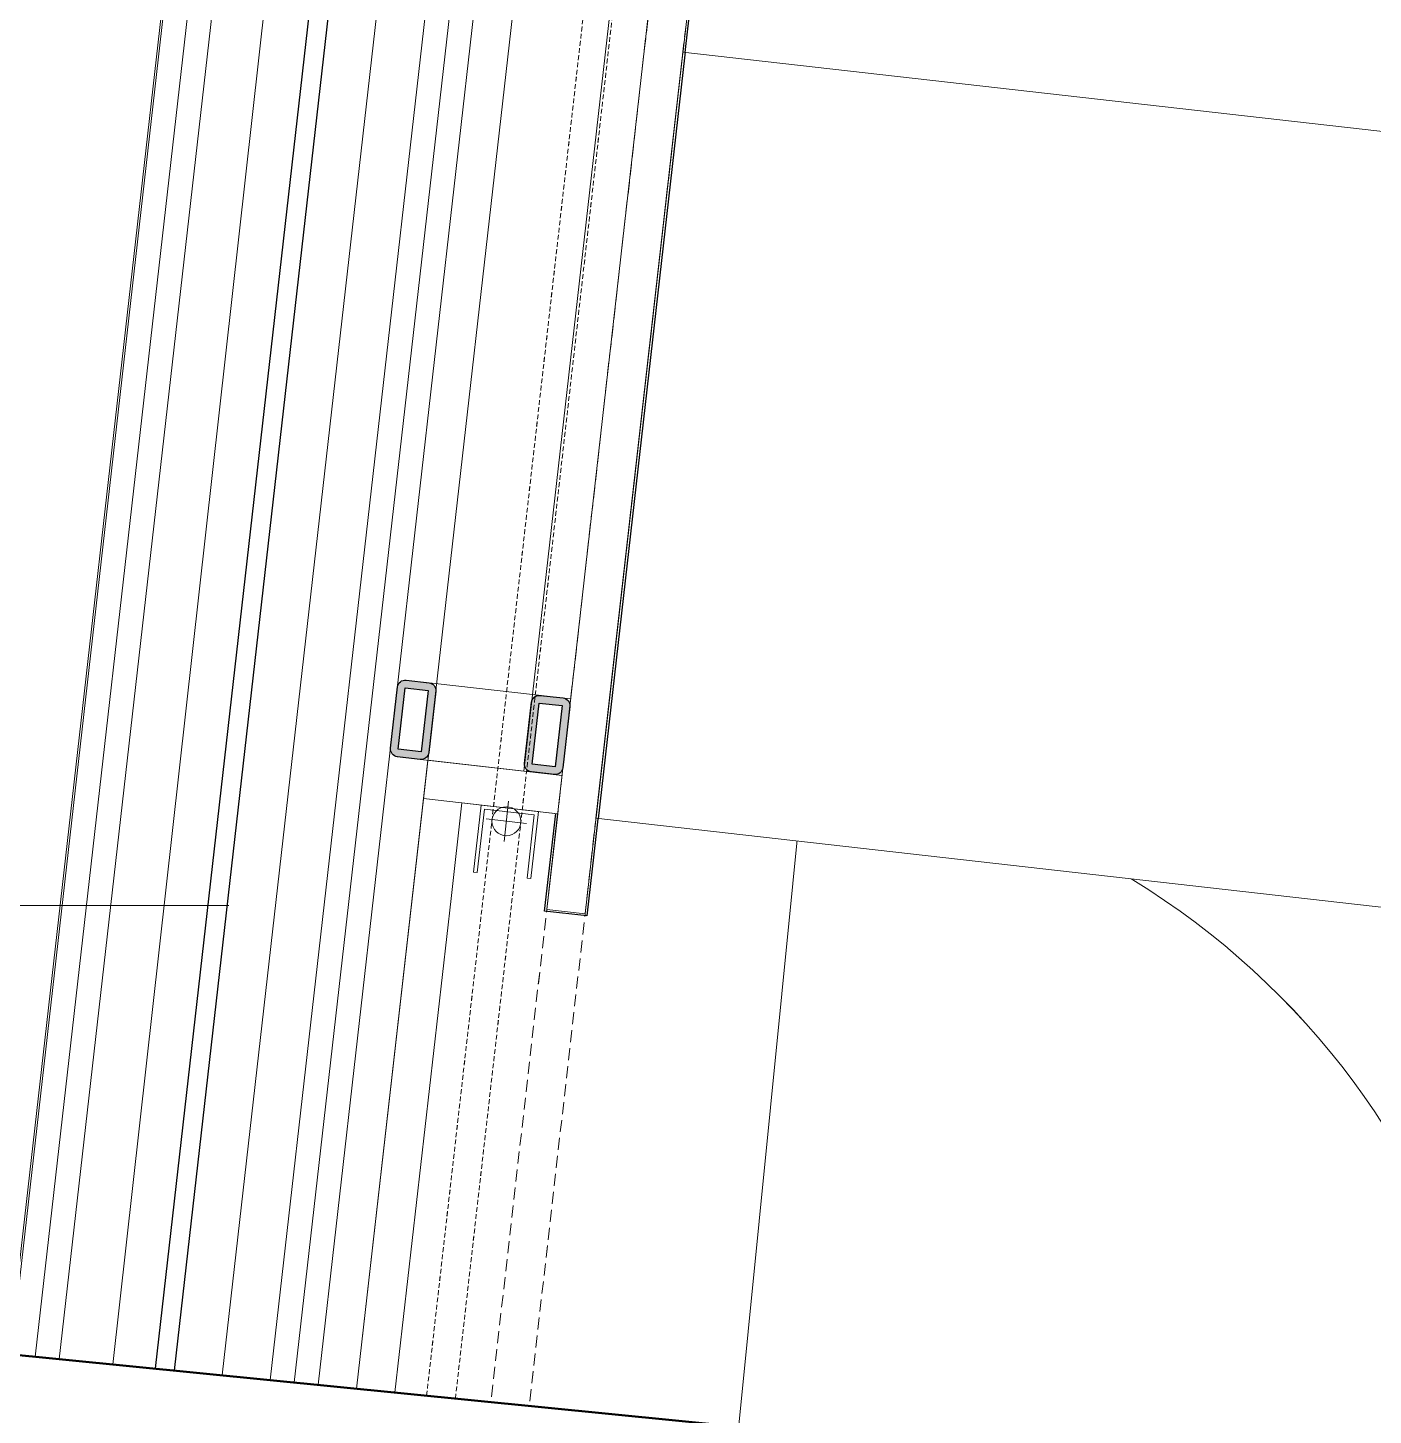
# Model space of a CAD drawing. Header units: millimetres. Extents: x 26282 to 30760, y 1404 to 4574.
# Drawn here: x 29790.6 to 29860.4, y 3454 to 3526 of the extents above; entities that cross this region are included whole.
import ezdxf

# ---------------------------------------------------------------- set-up
doc = ezdxf.new("R2010")
doc.units = ezdxf.units.MM
doc.header["$LTSCALE"] = 0.25
doc.set_wipeout_variables(frame=1)
for name, pattern in [('01-2BASEMENT$0$HIDDEN', [0.375, 0.25, -0.125]), ('DOT2', [0.125, 0, -0.125]), ('HIDDEN', [0.375, 0.25, -0.125])]:
    doc.linetypes.add(name, pattern=pattern)
for name, color, linetype, lineweight in [('AB-DUV', 4, 'Continuous', 50), ('DOĞRAMA', 30, 'Continuous', 20), ('FURNITURE (3RDF)', 43, 'Continuous', 20), ('HIDDEN (3RDF)', 145, 'HIDDEN', 13), ('ID-ALCIPAN', 124, 'Continuous', 20), ('ID-HATCH', 252, 'Continuous', 18), ('LIGHTENING FIXTURE (3RDF)', 50, 'Continuous', 20), ('LIGHTING FIXTURE (3RDF)', 20, 'Continuous', 15), ('METAL PROFILE (3RDF)', 251, 'Continuous', 18), ('MIRROR (3RDF)', 150, 'Continuous', 9), ('WALL CLADDING (3RDF)', 43, 'Continuous', 13), ('WALLPAPER (3RDF)', 63, 'Continuous', 13)]:
    doc.layers.add(name, color=color, linetype=linetype, lineweight=lineweight)
for name, color, linetype in [('ID-PROFIL', 145, 'Continuous'), ('LEATHER (3RDF)', 57, 'Continuous'), ('WIPEOUT(3RDF)', 250, 'Continuous')]:
    doc.layers.add(name, color=color, linetype=linetype)
doc.linetypes.add('BATTING', pattern='A,0.0001,-0.1,[134,ltypeshp.shx,S=0.1,R=0,X=-0.1,Y=0],-0.2,[134,ltypeshp.shx,S=0.1,R=180,X=0.1,Y=0],-0.1', length=0.4001)

# ---------------------------------------------------------------- blocks, each defined once
blk = doc.blocks.new('A$C3DEF5641')
at = {"layer": 'DOĞRAMA', "color": 163}
blk.add_line((46.5, 122.91), (46.5, 527.5), dxfattribs=at)
blk.add_arc((46.5, 122.91), 404.59, 0, 90, dxfattribs=at)
blk = doc.blocks.new('A$C459B0783')
at = {"linetype": 'DOT2'}
blk.add_line((26.422, 0), (26.422, 46.349), dxfattribs=at)
blk.add_line((0, 23.258), (52.843, 23.258))
for centre, radius in [((26.685, 23.258), 12.5), ((26.422, 23.258), 10)]:
    blk.add_circle(centre, radius)
blk = doc.blocks.new('20x40 profil')
at = {"layer": 'METAL PROFILE (3RDF)'}
h = blk.add_hatch(color=256, dxfattribs=at)
edge = h.paths.add_edge_path()
edge.add_line((-1.6, 2), (1.6, 2))
edge.add_arc((1.6, 1.6), 0.4, 360, 450, ccw=False)
edge.add_line((2, 1.6), (2, 0.4))
edge.add_arc((1.6, 0.4), 0.4, 270, 360, ccw=False)
edge.add_line((1.6, 0), (-1.6, 0))
edge.add_arc((-1.6, 0.4), 0.4, 180, 270, ccw=False)
edge.add_line((-2, 0.4), (-2, 1.6))
edge.add_arc((-1.6, 1.6), 0.4, 90, 180, ccw=False)
h.paths.add_polyline_path([(-1.6, 1.6), (1.6, 1.6), (1.6, 0.4), (-1.6, 0.4)], flags=16)
at = {"layer": 'ID-PROFIL'}
blk.add_lwpolyline([(1.6, 2), (-1.6, 2, 0.414214), (-2, 1.6), (-2, 0.4, 0.414214), (-1.6, 0), (1.6, 0, 0.414214), (2, 0.4), (2, 1.6, 0.414214)], format="xyb", close=True, dxfattribs=at)
blk.add_lwpolyline([(1.6, 1.6), (-1.6, 1.6), (-1.6, 0.4), (1.6, 0.4)], close=True, dxfattribs=at)
blk = doc.blocks.new('ODA216')
at = {"layer": 'METAL PROFILE (3RDF)'}
h = blk.add_hatch(color=256, dxfattribs=at)
edge = h.paths.add_edge_path()
edge.add_line((-114.615, 11.084), (-117.815, 11.084))
edge.add_arc((-117.814, 10.684), 0.4, 90.00811, 180.00811)
edge.add_line((-118.214, 10.684), (-118.214, 9.484))
edge.add_arc((-117.814, 9.484), 0.4, 180.00811, 270.00811)
edge.add_line((-117.814, 9.084), (-114.614, 9.084))
edge.add_arc((-114.614, 9.484), 0.4, 270.00811, 360.00811)
edge.add_line((-114.214, 9.484), (-114.214, 10.684))
edge.add_arc((-114.614, 10.684), 0.4, 360.00811, 450.00811)
h.paths.add_polyline_path([(-114.614, 10.684), (-117.814, 10.684), (-117.814, 9.484), (-114.614, 9.484)], flags=16)
h = blk.add_hatch(color=256, dxfattribs=at)
edge = h.paths.add_edge_path()
edge.add_line((-114.614, 4.084), (-117.814, 4.084))
edge.add_arc((-117.813, 3.684), 0.4, 90.00811, 180.00811)
edge.add_line((-118.213, 3.684), (-118.213, 2.484))
edge.add_arc((-117.813, 2.484), 0.4, 180.00811, 270.00811)
edge.add_line((-117.813, 2.084), (-114.613, 2.084))
edge.add_arc((-114.613, 2.484), 0.4, 270.00811, 360.00811)
edge.add_line((-114.213, 2.484), (-114.213, 3.684))
edge.add_arc((-114.613, 3.684), 0.4, 360.00811, 450.00811)
h.paths.add_polyline_path([(-114.613, 3.684), (-117.813, 3.684), (-117.813, 2.484), (-114.613, 2.484)], flags=16)
at = {"layer": 'HIDDEN (3RDF)', "ltscale": 10, "elevation": 2.269}
blk.add_lwpolyline([(151.833, 2.122), (-150.935, 2.079)], dxfattribs=at)
at = {"layer": 'LIGHTENING FIXTURE (3RDF)', "color": 252, "linetype": '01-2BASEMENT$0$HIDDEN', "ltscale": 4}
for p, q in [((-150.982, 5.429, -2.269), (-120.901, 5.433, -2.269)), ((-150.961, 3.929, -2.269), (-120.901, 3.933, -2.269))]:
    blk.add_line(p, q, dxfattribs=at)
at = {"layer": 'LIGHTENING FIXTURE (3RDF)'}
for p, q in [((-120.901, 3.633, -2.269), (-120.901, 5.733, -2.269)), ((-119.851, 4.684, -2.269), (-121.951, 4.683, -2.269))]:
    blk.add_line(p, q, dxfattribs=at)
at = {"layer": 'LIGHTENING FIXTURE (3RDF)', "linetype": '01-2BASEMENT$0$HIDDEN', "ltscale": 4}
for p, q in [((123.387, 5.468, -4.539), (-120.901, 5.433, -4.539)), ((123.387, 3.968, -4.539), (-120.901, 3.933, -4.539))]:
    blk.add_line(p, q, dxfattribs=at)
at = {"layer": 'LIGHTENING FIXTURE (3RDF)'}
blk.add_circle((-120.901, 4.683, -2.269), 0.75, dxfattribs=at)
at = {"layer": 'METAL PROFILE (3RDF)'}
blk.add_line((151.833, 9.122, 2.269), (-151.034, 9.079, 2.269), dxfattribs=at)
at = {"layer": 'METAL PROFILE (3RDF)', "elevation": 2.269}
for points in [[(-118.214, 10.084), (-118.213, 2.084)], [(-114.214, 10.084), (-114.213, 2.084)], [(118.212, 4.117), (-118.214, 4.084)]]:
    blk.add_lwpolyline(points, dxfattribs=at)
at = {"layer": 'MIRROR (3RDF)', "color": 8, "extrusion": (4.41782e-11, -3.12201e-07, 1), "elevation": 0}
blk.add_lwpolyline([(-120.413, 3.284), (-120.414, 5.884), (-123.714, 5.883), (-123.714, 6.083), (-120.214, 6.084), (-120.213, 3.084), (-123.713, 3.083), (-123.713, 3.283)], close=True, dxfattribs=at)
at = {"layer": 'WALL CLADDING (3RDF)', "ltscale": 0.25}
for p, q in [((-118.214, 9.084, 2.269), (-151.034, 9.079, 2.269)), ((-125.214, 7.083, 2.269), (-151.006, 7.08, 2.269)), ((123.213, 2.118, 2.269), (-123.213, 2.083, 2.269))]:
    blk.add_line(p, q, dxfattribs=at)
at = {"layer": 'WALL CLADDING (3RDF)', "elevation": 2.269}
for points in [[(-120.213, 2.083), (-120.214, 9.083)], [(-118.213, 2.084), (-118.214, 9.084)]]:
    blk.add_lwpolyline(points, dxfattribs=at)
at = {"layer": 'WALL CLADDING (3RDF)'}
for points in [[(-120.213, 2.084), (-120.214, 7.084), (-125.214, 7.083)], [(-120.214, 7.084), (-125.214, 7.083)]]:
    blk.add_lwpolyline(points, dxfattribs=at)
at = {"layer": 'METAL PROFILE (3RDF)', "color": 4, "extrusion": (0, 0, -1), "zscale": -0.9999999999999996, "rotation": 359.9918923086093}
for p in [(116.214, 9.084, -2.269), (116.213, 2.084, -2.269)]:
    blk.add_blockref('20x40 profil', p, dxfattribs=at)
blk.add_wipeout([(-120.213, 0.083), (-120.207, -44.917), (-80.207, -44.911), (-80.213, 0.089)]).translate(0, 0, 2.269).dxf.layer = 'WIPEOUT(3RDF)'
at = {"layer": 'FURNITURE (3RDF)', "elevation": 2.269}
blk.add_lwpolyline([(-80.207, -44.911), (-80.213, 0.089), (-120.213, 0.083), (-120.207, -44.917)], close=True, dxfattribs=at)
at = {"layer": 'HIDDEN (3RDF)', "ltscale": 10, "elevation": 2.269}
blk.add_lwpolyline([(151.833, 0.122), (-150.907, 0.079)], dxfattribs=at)
at = {"layer": 'LEATHER (3RDF)'}
blk.add_lwpolyline([(120.213, 2.218), (125.313, 2.218), (125.313, 0.018), (-125.313, -0.018), (-125.313, 2.183), (-120.213, 2.183)], dxfattribs=at)
at = {"layer": 'WALL CLADDING (3RDF)', "ltscale": 0.25}
blk.add_line((125.213, 0.118, 2.269), (-125.213, 0.083, 2.269), dxfattribs=at)
at = {"layer": 'WALL CLADDING (3RDF)'}
for points, elevation in [([(-125.213, 0.083), (-125.213, 2.083), (-120.213, 2.084)], 0), ([(-120.213, 2.083), (-125.213, 2.083), (-125.213, 0.082)], 2.269)]:
    blk.add_lwpolyline(points, dxfattribs=dict(at, elevation=elevation))
blk = doc.blocks.new('A$C187D15ED')
at = {"layer": 'AB-DUV'}
blk.add_line((10512.63, 3222.948), (10087.749, 3265.167), dxfattribs=at)
blk.add_line((10512.63, 3222.948), (10087.749, 3265.167), dxfattribs=at)
at = {"layer": 'ID-ALCIPAN', "ltscale": 0.25}
for p, q in [((10232.704, 3250.763, 0), (10267.046, 3553.102, 0)), ((10233.948, 3250.64, 0), (10268.147, 3551.718, 0)), ((10235.192, 3250.516, 0), (10269.389, 3551.577, 0)), ((10250.155, 3512.935, 0), (10220.513, 3251.975, 0)), ((10251.397, 3512.793, 0), (10221.757, 3251.851, 0)), ((10248.772, 3511.834, 0), (10219.269, 3252.098, 0))]:
    blk.add_line(p, q, dxfattribs=at)
at = {"layer": 'ID-HATCH', "linetype": 'BATTING', "lineweight": 0, "ltscale": 4.5}
for p, q in [((10224.54, 3251.574, 0), (10278.389, 3733.085, 0)), ((10230.216, 3251.01, 0), (10264.321, 3551.267, 0))]:
    blk.add_line(p, q, dxfattribs=at)
at = {"layer": 'ID-PROFIL'}
for p, q in [((10261.084, 3553.779, 0), (10226.733, 3251.357, 0)), ((10261.837, 3551.549, 0), (10227.728, 3251.258, 0))]:
    blk.add_line(p, q, dxfattribs=at)
at = {"layer": 'WALLPAPER (3RDF)'}
blk.add_line((10248.661, 3511.746, 0), (10219.17, 3252.108, 0), dxfattribs=at)
at = {"layer": 'DOĞRAMA', "color": 163, "xscale": 0.1, "yscale": 0.1, "zscale": 0.1, "rotation": 354.3252718319504}
blk.add_blockref('A$C3DEF5641', (10250.566, 3230.391, 134.224), dxfattribs=at)
at = {"layer": 'LIGHTING FIXTURE (3RDF)', "ltscale": 0.2}
blk.add_blockref('A$C459B0783', (10177.717, 3252.124, 0), dxfattribs=at)
at = {"layer": 'FURNITURE (3RDF)', "ltscale": 0.2, "rotation": 83.5150630362747}
blk.add_blockref('ODA216', (10263.272, 3399.359, -2.269), dxfattribs=at)

msp = doc.modelspace()

# ---------------------------------------------------------------- block references
at = {"layer": 'AB-DUV', "ltscale": 100}
msp.add_blockref('A$C187D15ED', (19570.424, 205.028, 5.126), dxfattribs=at)

# ---------------------------------------------------------------- next in the draw order: hatches: boundary and pattern name
at = {"layer": 'METAL PROFILE (3RDF)'}
h = msp.add_hatch(color=256, dxfattribs=at)
edge = h.paths.add_edge_path()
edge.add_line((29809.738, 3491.757), (29809.377, 3488.578))
edge.add_arc((29809.775, 3488.533), 0.4, 173.52317, 263.52317)
edge.add_line((29809.729, 3488.135), (29810.922, 3488))
edge.add_arc((29810.967, 3488.397), 0.4, 263.52317, 353.52317)
edge.add_line((29811.364, 3488.352), (29811.725, 3491.532))
edge.add_arc((29811.328, 3491.577), 0.4, 353.52317, 443.52317)
edge.add_line((29811.373, 3491.974), (29810.181, 3492.11))
edge.add_arc((29810.135, 3491.712), 0.4, 443.52317, 533.52317)
h.paths.add_polyline_path([(29810.135, 3491.712), (29809.775, 3488.533), (29810.967, 3488.397), (29811.328, 3491.577)], flags=16)
h = msp.add_hatch(color=256, dxfattribs=at)
edge = h.paths.add_edge_path()
edge.add_line((29809.738, 3491.757), (29809.377, 3488.578))
edge.add_arc((29809.775, 3488.533), 0.4, -186.47683, -96.47683)
edge.add_line((29809.729, 3488.135), (29810.922, 3488))
edge.add_arc((29810.967, 3488.397), 0.4, -96.47683, -6.47683)
edge.add_line((29811.364, 3488.352), (29811.725, 3491.532))
edge.add_arc((29811.328, 3491.577), 0.4, -6.47683, 83.52317)
edge.add_line((29811.373, 3491.974), (29810.181, 3492.11))
edge.add_arc((29810.135, 3491.712), 0.4, 83.52317, 173.52317)
h.paths.add_polyline_path([(29810.135, 3491.712), (29809.775, 3488.533), (29810.967, 3488.397), (29811.328, 3491.577)], flags=16)
h = msp.add_hatch(color=256, dxfattribs=at)
edge = h.paths.add_edge_path()
edge.add_line((29816.693, 3490.968), (29816.332, 3487.788))
edge.add_arc((29816.73, 3487.743), 0.4, 173.52317, 263.52317)
edge.add_line((29816.685, 3487.346), (29817.877, 3487.21))
edge.add_arc((29817.922, 3487.608), 0.4, 263.52317, 353.52317)
edge.add_line((29818.32, 3487.563), (29818.681, 3490.742))
edge.add_arc((29818.283, 3490.787), 0.4, 353.52317, 443.52317)
edge.add_line((29818.328, 3491.185), (29817.136, 3491.32))
edge.add_arc((29817.091, 3490.923), 0.4, 443.52317, 533.52317)
h.paths.add_polyline_path([(29817.091, 3490.923), (29816.73, 3487.743), (29817.922, 3487.608), (29818.283, 3490.787)], flags=16)
h = msp.add_hatch(color=256, dxfattribs=at)
edge = h.paths.add_edge_path()
edge.add_line((29816.693, 3490.968), (29816.332, 3487.788))
edge.add_arc((29816.73, 3487.743), 0.4, -186.47683, -96.47683)
edge.add_line((29816.685, 3487.346), (29817.877, 3487.21))
edge.add_arc((29817.922, 3487.608), 0.4, -96.47683, -6.47683)
edge.add_line((29818.32, 3487.563), (29818.681, 3490.742))
edge.add_arc((29818.283, 3490.787), 0.4, -6.47683, 83.52317)
edge.add_line((29818.328, 3491.185), (29817.136, 3491.32))
edge.add_arc((29817.091, 3490.923), 0.4, 83.52317, 173.52317)
h.paths.add_polyline_path([(29817.091, 3490.923), (29816.73, 3487.743), (29817.922, 3487.608), (29818.283, 3490.787)], flags=16)

# ---------------------------------------------------------------- next in the draw order: linework, layer by layer
at = {"layer": 'DOĞRAMA', "color": 163}
msp.add_line((29826.832, 3447.19, 139.35), (29830.832, 3487.451, 139.35), dxfattribs=at)
msp.add_arc((29826.832, 3447.19, 139.35), 40.459, 354.32527, 84.32527, dxfattribs=at)
at = {"layer": 'ID-PROFIL', "elevation": 5.126}
for points in [[(29809.377, 3488.578), (29809.738, 3491.757, -0.414214), (29810.181, 3492.11), (29811.373, 3491.974, -0.414214), (29811.725, 3491.532), (29811.364, 3488.352, -0.414214), (29810.922, 3488), (29809.729, 3488.135, -0.414214)], [(29816.332, 3487.788), (29816.693, 3490.968, -0.414214), (29817.136, 3491.32), (29818.328, 3491.185, -0.414214), (29818.681, 3490.742), (29818.32, 3487.563, -0.414214), (29817.877, 3487.21), (29816.685, 3487.346, -0.414214)]]:
    msp.add_lwpolyline(points, format="xyb", close=True, dxfattribs=at)
for points in [[(29809.775, 3488.533), (29810.135, 3491.712), (29811.328, 3491.577), (29810.967, 3488.397)], [(29816.73, 3487.743), (29817.091, 3490.923), (29818.283, 3490.787), (29817.922, 3487.608)]]:
    msp.add_lwpolyline(points, close=True, dxfattribs=at)
at = {"layer": 'LIGHTENING FIXTURE (3RDF)'}
for p, q in [((29815.506, 3485.831, 0.588), (29815.269, 3483.745, 0.588)), ((29816.431, 3484.67, 0.588), (29814.344, 3484.907, 0.588))]:
    msp.add_line(p, q, dxfattribs=at)
at = {"layer": 'LIGHTENING FIXTURE (3RDF)', "color": 252, "linetype": '01-2BASEMENT$0$HIDDEN', "ltscale": 4}
for p, q in [((29811.249, 3454.984, 0.588), (29814.642, 3484.873, 0.588)), ((29812.742, 3454.835, 0.588), (29816.133, 3484.704, 0.588))]:
    msp.add_line(p, q, dxfattribs=at)
at = {"layer": 'LIGHTENING FIXTURE (3RDF)'}
msp.add_circle((29815.388, 3484.788, 0.588), 0.75, dxfattribs=at)
at = {"layer": 'LIGHTING FIXTURE (3RDF)'}
msp.add_line((29748.141, 3480.409, 5.126), (29800.984, 3480.409, 5.126), dxfattribs=at)
at = {"layer": 'METAL PROFILE (3RDF)', "elevation": 5.126}
for points in [[(29810.777, 3492.042), (29818.726, 3491.14)], [(29810.326, 3488.068), (29818.275, 3487.165)]]:
    msp.add_lwpolyline(points, dxfattribs=at)
at = {"layer": 'MIRROR (3RDF)', "color": 8, "extrusion": (3.10208e-07, -3.52167e-08, 1), "elevation": 2.866}
msp.add_lwpolyline([(29816.834, 3485.115), (29814.25, 3485.408), (29813.878, 3482.129), (29813.679, 3482.152), (29814.074, 3485.629), (29817.055, 3485.291), (29816.66, 3481.813), (29816.462, 3481.836)], close=True, dxfattribs=at)
at = {"layer": 'WALL CLADDING (3RDF)', "ltscale": 0.25}
for p, q in [((29811.319, 3487.955, 5.126), (29807.617, 3455.345, 5.126)), ((29812.517, 3480.774, 5.126), (29809.607, 3455.147, 5.126))]:
    msp.add_line(p, q, dxfattribs=at)
at = {"layer": 'WALL CLADDING (3RDF)'}
for points, elevation in [([(29818.275, 3487.165), (29811.319, 3487.955)], 5.126), ([(29818.049, 3485.178), (29811.094, 3485.968)], 5.126), ([(29818.049, 3485.178), (29813.081, 3485.742), (29812.517, 3480.774)], 2.857), ([(29813.081, 3485.742), (29812.517, 3480.774)], 2.857), ([(29818.049, 3485.178), (29817.485, 3480.21), (29819.472, 3479.984)], 5.126), ([(29819.472, 3479.984), (29817.485, 3480.21), (29818.049, 3485.178)], 2.857)]:
    msp.add_lwpolyline(points, dxfattribs=dict(at, elevation=elevation))

# ---------------------------------------------------------------- next in the draw order: wipeouts: each hides what was drawn before it
msp.add_wipeout([(29820.036, 3484.952), (29864.749, 3479.876), (29869.261, 3519.621), (29824.548, 3524.697)]).translate(0, 0, 5.126).dxf.layer = 'WIPEOUT(3RDF)'

# ---------------------------------------------------------------- next in the draw order: linework, layer by layer
at = {"layer": 'FURNITURE (3RDF)', "elevation": 5.126}
msp.add_lwpolyline([(29869.261, 3519.621), (29824.548, 3524.697), (29820.036, 3484.952), (29864.749, 3479.876)], close=True, dxfattribs=at)
at = {"layer": 'HIDDEN (3RDF)', "ltscale": 10, "elevation": 5.126}
for points in [[(29848.736, 3755.488), (29814.583, 3454.652)], [(29850.723, 3755.262), (29816.574, 3454.455)]]:
    msp.add_lwpolyline(points, dxfattribs=at)
at = {"layer": 'LEATHER (3RDF)', "elevation": 2.857}
msp.add_lwpolyline([(29845.07, 3724.081), (29845.645, 3729.148), (29847.831, 3728.9), (29819.561, 3479.874), (29817.374, 3480.122), (29817.95, 3485.189)], dxfattribs=at)
at = {"layer": 'LIGHTENING FIXTURE (3RDF)', "linetype": '01-2BASEMENT$0$HIDDEN', "ltscale": 4}
for p, q in [((29842.199, 3727.602, -1.682), (29814.642, 3484.873, -1.682)), ((29843.689, 3727.432, -1.682), (29816.133, 3484.704, -1.682))]:
    msp.add_line(p, q, dxfattribs=at)
at = {"layer": 'METAL PROFILE (3RDF)'}
msp.add_line((29841.781, 3756.278, 5.126), (29807.617, 3455.345, 5.126), dxfattribs=at)
at = {"layer": 'METAL PROFILE (3RDF)', "elevation": 5.126}
msp.add_lwpolyline([(29842.956, 3722.308), (29816.287, 3487.391)], dxfattribs=at)
at = {"layer": 'WALL CLADDING (3RDF)', "ltscale": 0.25}
for p, q in [((29847.721, 3728.812, 5.126), (29819.472, 3479.984, 5.126)), ((29845.508, 3727.05, 5.126), (29817.711, 3482.197, 5.126))]:
    msp.add_line(p, q, dxfattribs=at)

doc.saveas('drawing.dxf')
